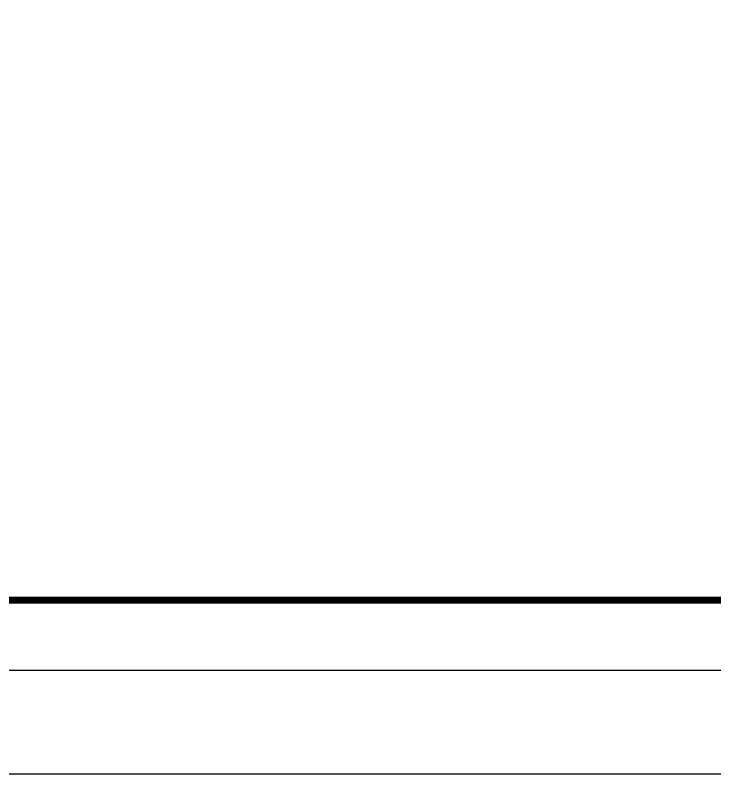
# Model space of a CAD drawing. Extents: x -129922 to 1190196, y -520662 to 139923.
# Drawn here: x 929296 to 939285, y -520662 to -509834 of the extents above; entities that cross this region are included whole.
import ezdxf
from ezdxf.enums import TextEntityAlignment as Align

# ---------------------------------------------------------------- set-up
doc = ezdxf.new("R2010")
doc.units = 0
doc.header["$LTSCALE"] = 1000
doc.header["$MEASUREMENT"] = 0
doc.layers.add('S-活动层-非打印', color=1, linetype='Continuous', lineweight=20, plot=False)
doc.layers.add('Y-云图图框', color=7, linetype='Continuous')
doc.styles.add('_YT_Name', font='', dxfattribs={"width": 0.8})
doc.styles.add('_YT_Sign_Text', font='ros.shx', dxfattribs={"width": 0.8, "bigfont": 'hztxt.shx'})
doc.styles.get("Standard").update_dxf_attribs({"font": 'gbenor.shx', "bigfont": 'gbcbig.shx'})
doc.styles.get('_YT_Name').set_extended_font_data('SimHei')

# ---------------------------------------------------------------- blocks, each defined once
blk = doc.blocks.new('ECMCTK_A1_横_单行图名--0')
at = {"color": 4}
blk.add_lwpolyline([(0, 0), (841, 0), (841, 594), (0, 594)], close=True, dxfattribs=at)
at = {"const_width": 1}
blk.add_lwpolyline([(25, 10), (831, 10), (831, 584), (25, 584)], close=True, dxfattribs=at)
at = {"color": 80, "flags": 3}
for tag, height, p in [('YTHQINS', 3, (34.31, 585.5)), ('ECMCKEY', 3, (292.07, 288.23)), ('YTTQINS', 5.62, (848.03, 12.81)), ('YTFRAME', 3, (652.76, 5.84)), ('YTBARCODE_T1', 3, (749.78, 5.95))]:
    blk.add_attdef(tag, text='', height=height, dxfattribs=at).set_placement(p, align=Align.MIDDLE_CENTER)
for tag, height, style, width, p in [('证书编号', 4, '_YT_Sign_Text', 0.8, (708.87, 43.81)), ('审查批准号', 4, '_YT_Sign_Text', 0.8, (761.06, 43.81)), ('工程号', 4, '_YT_Sign_Text', 0.5, (804.08, 44.12)), ('设计单位', 6, '_YT_Name', 0.8, (623.75, 38.6)), ('建设单位', 4, '_YT_Sign_Text', 0.8, (734.96, 36.11)), ('阶段', 4, '_YT_Sign_Text', 0.8, (804.08, 35.81)), ('项目号', 4, '_YT_Sign_Text', 0.5, (822.08, 33.72)), ('项目名称', 4, '_YT_Sign_Text', 0.8, (734.96, 28.11)), ('专业', 4, '_YT_Sign_Text', 0.8, (804.08, 27.31)), ('图纸编号', 4, '_YT_Sign_Text', 0.5, (803.93, 19.36)), ('图纸名称', 4.5, '_YT_Name', 0.8, (735.39, 15.06)), ('版本号', 4, '_YT_Sign_Text', 0.8, (822.08, 13)), ('出图比例', 4.2, '_YT_Sign_Text', 0.8, (681.82, 11.78)), ('日期', 4, '_YT_Sign_Text', 0.5, (803.88, 12.13))]:
    blk.add_attdef(tag, text='', height=height, dxfattribs=dict(style=style, width=width)).set_placement(p, align=Align.CENTER)
at = {"style": '_YT_Sign_Text', "width": 0.8, "flags": 3}
for tag, p, height in [('{审定人}', (605.87, 26.45), 6.24), ('{校对人}', (658.35, 26.53), 6.24), ('[审定人]', (590.95, 27.81), 4.1), ('[校对人]', (642.23, 27.82), 4.1), ('{审核人}', (606.98, 18.44), 6.24), ('{设计人}', (658.48, 18.54), 6.24), ('[审核人]', (591.01, 19.76), 4.1), ('[设计人]', (642.47, 20.21), 4.1), ('{项目负责人}', (608.28, 10.72), 6.24), ('[项目负责人]', (590.78, 12.01), 4.1), ('[专业负责人]', (642.74, 11.77), 4.1), ('{专业负责人}', (658.58, 10.36), 6.24)]:
    blk.add_attdef(tag, p, '', height=height, dxfattribs=at)
at = {"color": 80, "flags": 3}
for tag, p in [('YTQRCODE', (551.04, 11.91)), ('YTBZSIT', (25, 10)), ('EXT_TK_LEFT', (25, 10))]:
    blk.add_attdef(tag, p, '', height=3, dxfattribs=at)

msp = doc.modelspace()

# ---------------------------------------------------------------- linework, layer by layer
at = {"layer": 'S-活动层-非打印', "lineweight": -3}
msp.add_lwpolyline([(1190196, 136125.9), (-129922.1, 136125.9), (-129922.1, -520661.9), (1190196, -520661.9)], close=True, dxfattribs=at)

# ---------------------------------------------------------------- block references
at = {"layer": 'Y-云图图框', "xscale": 100, "yscale": 100, "zscale": 100}
msp.add_blockref('ECMCTK_A1_横_单行图名--0', (882210.6, -519184.2), dxfattribs=at)

doc.saveas('drawing.dxf')
